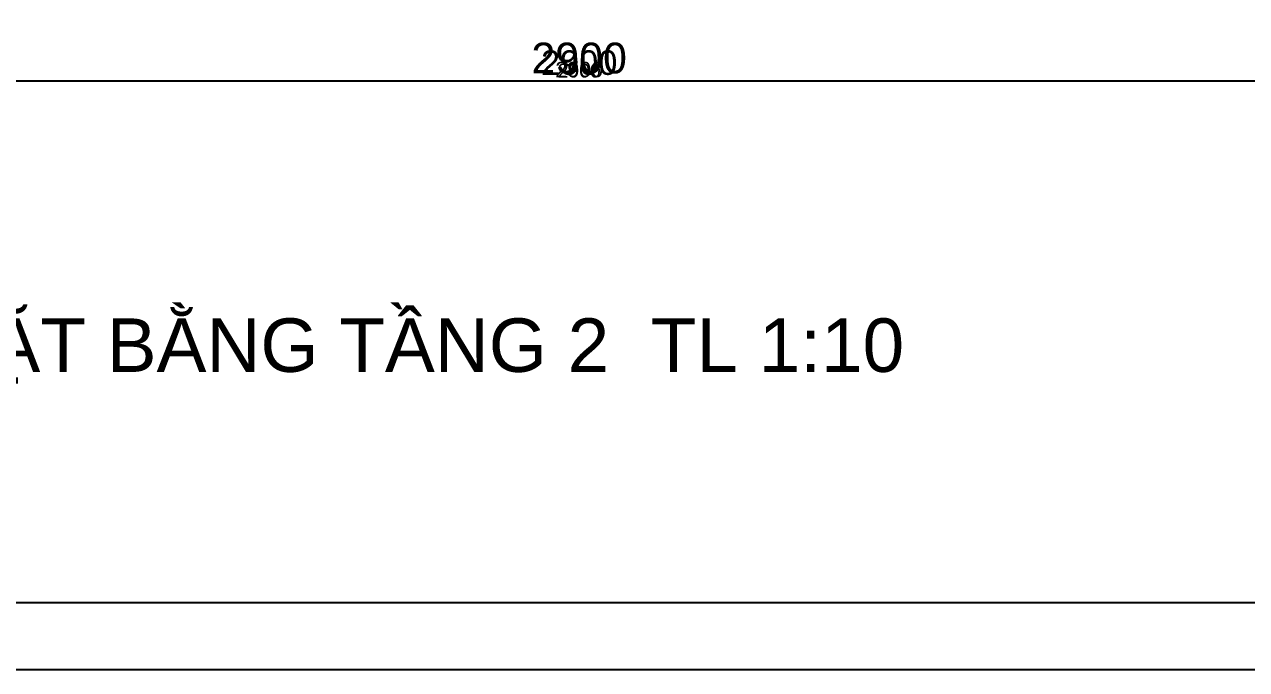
# Model space of a CAD drawing. Header units: millimetres. Extents: x -26398 to 135532, y -376633 to 43268.
# Drawn here: x 42738 to 43811, y -148720 to -148154 of the extents above; entities that cross this region are included whole.
import ezdxf

# ---------------------------------------------------------------- set-up
doc = ezdxf.new("R2010")
doc.units = ezdxf.units.MM
doc.layers.add('A6-GHICHU', color=147, linetype='Continuous', lineweight=20)
for name, color, linetype in [('DIM', 7, 'Continuous'), ('DIM @ 10', 7, 'Continuous'), ('DIM @ 4.5', 7, 'Continuous'), ('DIM @ 5', 7, 'Continuous'), ('DIM @ 8', 7, 'Continuous')]:
    doc.layers.add(name, color=color, linetype=linetype)
doc.styles.get("Standard").update_dxf_attribs({"font": 'arial.ttf'})
doc.styles.add('TUANH', font='')
doc.styles.get('TUANH').set_extended_font_data('VNI-Helve-Condense', bold=True)
doc.dimstyles.new('SCALE dimmatbang', dxfattribs={"dimscale": 70, "dimtxt": 2.7, "dimasz": 1.4, "dimexe": 1.7, "dimexo": 0.7, "dimtad": 1, "dimtoh": 1, "dimdec": 1, "dimtxsty": 'Standard', "dimblk": 'ARCHTICK', "dimcen": 2.5, "dimclrd": 1, "dimclre": 256, "dimadec": 0, "dimazin": 0, "dimtfac": 1, "dimtdec": 1, "dimtmove": 0, "dimatfit": 3, "dimfxl": 1, "dimarcsym": 0})

# ---------------------------------------------------------------- blocks, each defined once
blk = doc.blocks.new('khung ten a2')
blk.add_lwpolyline([(-1000, 1000), (-1000, 41000), (-58400, 41000), (-58400, 1000)], close=True)
at = {"layer": 'DEFPOINTS', "color": 252}
blk.add_lwpolyline([(0, 0), (0, 42000), (-59400, 42000), (-59400, 0)], close=True, dxfattribs=at)
blk = doc.blocks.new('_ArchTick')
at = {"color": 0, "linetype": 'ByBlock', "const_width": 0.15}
blk.add_lwpolyline([(-0.5, -0.5), (0.5, 0.5)], dxfattribs=at)
blk = doc.blocks.new('*D6363')
at = {"layer": 'DEFPOINTS', "color": 0, "transparency": 16777216}
for p in [(41775, -147980.2), (44675, -147980.2), (41775, -148203.4)]:
    blk.add_point(p, dxfattribs=at)
at = {"layer": 'DIM', "lineweight": -2, "transparency": 16777216}
for p, q in [((41775, -147983.3), (41775, -148211)), ((44675, -147983.3), (44675, -148211))]:
    blk.add_line(p, q, dxfattribs=at)
at = {"layer": 'DIM', "color": 1, "lineweight": -2, "transparency": 16777216}
blk.add_line((44675, -148203.4), (41775, -148203.4), dxfattribs=at)
at = {"layer": 'DIM', "color": 1, "lineweight": -2, "transparency": 16777216, "xscale": 6.3, "yscale": 6.3, "zscale": 6.3, "rotation": 180}
blk.add_blockref('_ArchTick', (41775, -148203.4), dxfattribs=at)
at = {"layer": 'DIM', "color": 1, "lineweight": -2, "transparency": 16777216, "xscale": 6.3, "yscale": 6.3, "zscale": 6.3}
blk.add_blockref('_ArchTick', (44675, -148203.4), dxfattribs=at)
at = {"layer": 'DIM', "color": 0, "transparency": 16777216, "insert": (43225, -148194.3), "char_height": 12.15, "attachment_point": 5}
blk.add_mtext('2900', dxfattribs=at)
blk = doc.blocks.new('*D6364')
at = {"layer": 'DEFPOINTS', "color": 0, "transparency": 16777216}
for p in [(41775, -147980.2), (44675, -147980.2), (41775, -148203.4)]:
    blk.add_point(p, dxfattribs=at)
at = {"layer": 'DIM', "lineweight": -2, "transparency": 16777216}
for p, q in [((41775, -147987.2), (41775, -148220.4)), ((44675, -147987.2), (44675, -148220.4))]:
    blk.add_line(p, q, dxfattribs=at)
at = {"layer": 'DIM', "color": 1, "lineweight": -2, "transparency": 16777216}
blk.add_line((44675, -148203.4), (41775, -148203.4), dxfattribs=at)
at = {"layer": 'DIM', "color": 1, "lineweight": -2, "transparency": 16777216, "xscale": 14, "yscale": 14, "zscale": 14, "rotation": 180}
blk.add_blockref('_ArchTick', (41775, -148203.4), dxfattribs=at)
at = {"layer": 'DIM', "color": 1, "lineweight": -2, "transparency": 16777216, "xscale": 14, "yscale": 14, "zscale": 14}
blk.add_blockref('_ArchTick', (44675, -148203.4), dxfattribs=at)
at = {"layer": 'DIM', "color": 0, "transparency": 16777216, "insert": (43225, -148183.3), "char_height": 27, "attachment_point": 5}
blk.add_mtext('2900', dxfattribs=at)
blk = doc.blocks.new('*D6365')
at = {"layer": 'DEFPOINTS', "color": 0, "transparency": 16777216}
for p in [(41775, -147980.2), (44675, -147980.2), (41775, -148203.4)]:
    blk.add_point(p, dxfattribs=at)
at = {"layer": 'DIM', "lineweight": -2, "transparency": 16777216}
for p, q in [((41775, -147985.8), (41775, -148217)), ((44675, -147985.8), (44675, -148217))]:
    blk.add_line(p, q, dxfattribs=at)
at = {"layer": 'DIM', "color": 1, "lineweight": -2, "transparency": 16777216}
blk.add_line((44675, -148203.4), (41775, -148203.4), dxfattribs=at)
at = {"layer": 'DIM', "color": 1, "lineweight": -2, "transparency": 16777216, "xscale": 11.2, "yscale": 11.2, "zscale": 11.2, "rotation": 180}
blk.add_blockref('_ArchTick', (41775, -148203.4), dxfattribs=at)
at = {"layer": 'DIM', "color": 1, "lineweight": -2, "transparency": 16777216, "xscale": 11.2, "yscale": 11.2, "zscale": 11.2}
blk.add_blockref('_ArchTick', (44675, -148203.4), dxfattribs=at)
at = {"layer": 'DIM', "color": 0, "transparency": 16777216, "insert": (43225, -148187.3), "char_height": 21.6, "attachment_point": 5}
blk.add_mtext('2900', dxfattribs=at)
blk = doc.blocks.new('*D6366')
at = {"layer": 'DEFPOINTS', "color": 0, "transparency": 16777216}
for p in [(41775, -147980.2), (44675, -147980.2), (41775, -148203.4)]:
    blk.add_point(p, dxfattribs=at)
at = {"layer": 'DIM', "lineweight": -2, "transparency": 16777216}
for p, q in [((41775, -147983.7), (41775, -148211.9)), ((44675, -147983.7), (44675, -148211.9))]:
    blk.add_line(p, q, dxfattribs=at)
at = {"layer": 'DIM', "color": 1, "lineweight": -2, "transparency": 16777216}
blk.add_line((44675, -148203.4), (41775, -148203.4), dxfattribs=at)
at = {"layer": 'DIM', "color": 1, "lineweight": -2, "transparency": 16777216, "xscale": 7, "yscale": 7, "zscale": 7, "rotation": 180}
blk.add_blockref('_ArchTick', (41775, -148203.4), dxfattribs=at)
at = {"layer": 'DIM', "color": 1, "lineweight": -2, "transparency": 16777216, "xscale": 7, "yscale": 7, "zscale": 7}
blk.add_blockref('_ArchTick', (44675, -148203.4), dxfattribs=at)
at = {"layer": 'DIM', "color": 0, "transparency": 16777216, "insert": (43225, -148193.3), "char_height": 13.5, "attachment_point": 5}
blk.add_mtext('2900', dxfattribs=at)
blk = doc.blocks.new('*U8974')
at = {"layer": 'DIM @ 10'}
dim = blk.add_linear_dim(base=(41775, -148203.36), p1=(44675, -147980.16), p2=(41775, -147980.16), angle=180, dimstyle='SCALE dimmatbang', override={"dimscale": 10, "dimtix": 0, "dimtofl": 1, "dimtmove": 0, "dimatfit": 3}, dxfattribs=at)
dim.commit()
dim.dimension.update_dxf_attribs({"geometry": '*D6364', "text_midpoint": (43225, -148183.33)})
at = {"layer": 'DIM @ 4.5'}
dim = blk.add_linear_dim(base=(41775, -148203.36), p1=(44675, -147980.16), p2=(41775, -147980.16), angle=180, dimstyle='SCALE dimmatbang', override={"dimscale": 4.5, "dimtix": 0, "dimtofl": 1, "dimtmove": 0, "dimatfit": 3}, dxfattribs=at)
dim.commit()
dim.dimension.update_dxf_attribs({"geometry": '*D6363', "text_midpoint": (43225, -148194.35)})
at = {"layer": 'DIM @ 5'}
dim = blk.add_linear_dim(base=(41775, -148203.36), p1=(44675, -147980.16), p2=(41775, -147980.16), angle=180, dimstyle='SCALE dimmatbang', override={"dimscale": 5, "dimtix": 0, "dimtofl": 1, "dimtmove": 0, "dimatfit": 3}, dxfattribs=at)
dim.commit()
dim.dimension.update_dxf_attribs({"geometry": '*D6366', "text_midpoint": (43225, -148193.34)})
at = {"layer": 'DIM @ 8'}
dim = blk.add_linear_dim(base=(41775, -148203.36), p1=(44675, -147980.16), p2=(41775, -147980.16), angle=180, dimstyle='SCALE dimmatbang', override={"dimscale": 8, "dimtix": 0, "dimtofl": 1, "dimtmove": 0, "dimatfit": 3}, dxfattribs=at)
dim.commit()
dim.dimension.update_dxf_attribs({"geometry": '*D6365', "text_midpoint": (43225, -148187.33)})

msp = doc.modelspace()

# ---------------------------------------------------------------- block references
at = {"xscale": 0.05874944612640363, "yscale": 0.05874944612640363, "zscale": 0.05874944612640363}
msp.add_blockref('khung ten a2', (44882.94, -148720.13), dxfattribs=at)
at = {"layer": 'DIM'}
msp.add_blockref('*U8974', (0, 0), dxfattribs=at)

# ---------------------------------------------------------------- texts
at = {"layer": 'A6-GHICHU', "ltscale": 0.5, "insert": (43081.83, -148440.44), "char_height": 46.9996, "attachment_point": 5, "style": 'TUANH'}
msp.add_mtext('{\\fArial|b0|i0|c0|p34;MẶT BẰNG TẦNG 2  TL 1:10}', dxfattribs=at)

doc.saveas('drawing.dxf')
